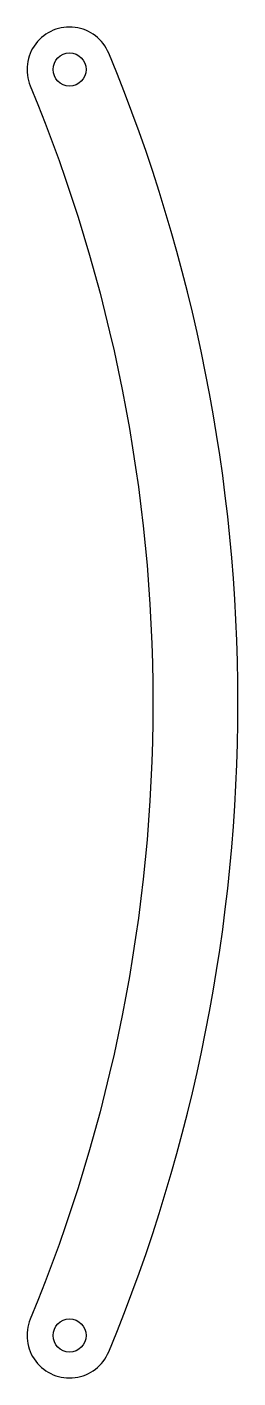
# Model space of a CAD drawing. Header units: millimetres. Extents: x 157 to 179, y -71 to 71.
import ezdxf

# ---------------------------------------------------------------- set-up
doc = ezdxf.new("R2010")
doc.units = ezdxf.units.MM

msp = doc.modelspace()

# ---------------------------------------------------------------- linework, layer by layer
msp.add_lwpolyline([(157.49, -65.23, 1), (165.8, -68.68, 0.198912), (165.8, 68.68, 1), (157.49, 65.23, -0.198912)], format="xyb", close=True)
for centre in [(161.65, 66.96), (161.65, -66.96)]:
    msp.add_circle(centre, 1.75)

doc.saveas('drawing.dxf')
